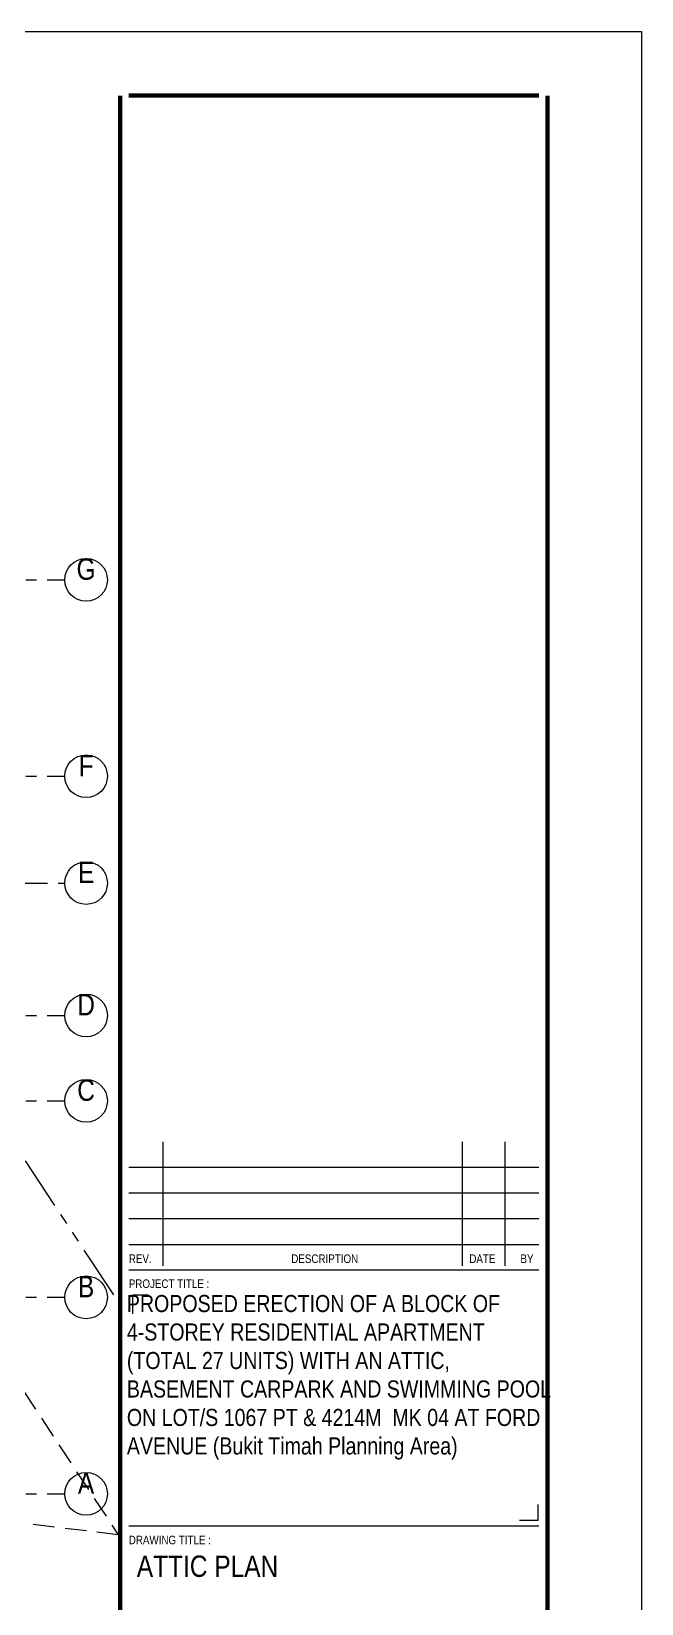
# Model space of a CAD drawing. Extents: x -202 to 81900, y 0 to 57000.
# Drawn here: x 67422 to 81700, y 20191 to 57000 of the extents above; entities that cross this region are included whole.
import ezdxf
from ezdxf.enums import TextEntityAlignment as Align

# ---------------------------------------------------------------- set-up
doc = ezdxf.new("R2010")
doc.units = 0
doc.header["$LTSCALE"] = 1000
doc.header["$MEASUREMENT"] = 0
for name, pattern in [('CENTER', [2, 1.25, -0.25, 0.25, -0.25]), ('DASHED', [0.75, 0.5, -0.25]), ('PHANTOM', [2.5, 1.25, -0.25, 0.25, -0.25, 0.25, -0.25])]:
    doc.linetypes.add(name, pattern=pattern)
doc.layers.get('DEFPOINTS').update_dxf_attribs({"color": 8, "linetype": 'CONTINUOUS'})
for name, color, linetype in [('A-_ANOTGRID_E-', 8, 'CENTER'), ('A-_ANOTSYBL_E-', 7, 'CONTINUOUS'), ('A-_ANOTTBLK_E-', 7, 'CONTINUOUS'), ('A-_DOOR----_E-', 7, 'CONTINUOUS'), ('A-_SITEBNRY_E-', 1, 'PHANTOM'), ('A-_SITESTBK_E-', 1, 'DASHED')]:
    doc.layers.add(name, color=color, linetype=linetype)
doc.styles.add('ARIAL-NARROW', font='ARIALN.TTF')
doc.styles.add('ROMANS', font='romans.shx', dxfattribs={"width": 0.65, "height": 250})

# ---------------------------------------------------------------- blocks, each defined once
blk = doc.blocks.new('SHA10001')
at = {"layer": 'A-_ANOTTBLK_E-', "color": 8}
for p, q in [((705, 310), (705, 281)), ((775, 310), (775, 281)), ((785, 310), (785, 281)), ((793, 304), (697, 304)), ((793, 298), (697, 298)), ((793, 292), (697, 292)), ((697, 286), (793, 286)), ((793, 280), (697, 280)), ((793, 220), (697, 220))]:
    blk.add_line(p, q, dxfattribs=at)
at = {"layer": 'A-_ANOTTBLK_E-', "color": 252, "const_width": 1}
for points in [[(695, 5), (695, 555)], [(697, 555), (793, 555)], [(795, 5), (795, 555)]]:
    blk.add_lwpolyline(points, dxfattribs=at)
at = {"layer": 'DEFPOINTS'}
for p, q in [((697.93, 274.16), (701.59, 274.16)), ((697.93, 269.76), (697.93, 274.16)), ((792.79, 221.44), (792.79, 225.09)), ((788.4, 221.44), (792.79, 221.44))]:
    blk.add_line(p, q, dxfattribs=at)
blk.add_lwpolyline([(0, 0), (0, 570), (817, 570), (817, 0)], close=True, dxfattribs=at)
at = {"layer": 'A-_ANOTSYBL_E-', "insert": (696.55, 274.16), "char_height": 4, "width": 100, "attachment_point": 1, "style": 'ARIAL-NARROW'}
blk.add_mtext('PROPOSED ERECTION OF A BLOCK OF 4-STOREY RESIDENTIAL APARTMENT (TOTAL 27 UNITS) WITH AN ATTIC, BASEMENT CARPARK AND SWIMMING POOL ON LOT/S 1067 PT & 4214M  MK 04 AT FORD AVENUE (Bukit Timah Planning Area)', dxfattribs=at)
at = {"layer": 'A-_ANOTTBLK_E-', "color": 8, "ltscale": 0.3, "style": 'ARIAL-NARROW'}
for s, p in [('REV.', (697, 281.65)), ('DESCRIPTION', (735.03, 281.65)), ('DATE', (776.7, 281.65)), ('BY', (788.66, 281.65))]:
    blk.add_text(s, height=2, dxfattribs=at).set_placement(p)
at = {"layer": 'A-_ANOTTBLK_E-', "color": 8, "style": 'ARIAL-NARROW'}
for s, p in [('PROJECT TITLE :', (697, 275.8)), ('DRAWING TITLE :', (697, 215.8))]:
    blk.add_text(s, height=2, dxfattribs=at).set_placement(p)
at = {"layer": 'A-_ANOTTBLK_E-', "color": 8}
for tag, p, height, style in [('-DWGTTL1-', (698.87, 208.16), 5, 'ARIAL-NARROW'), ('-DWGTTL2-', (698.87, 200.16), 5, 'ARIAL-NARROW'), ('-DWGTTL3-', (698.87, 192.16), 5, 'ARIAL-NARROW'), ('-OWNERSNAME-', (697.85, 167.17), 2, 'ARIAL-NARROW'), ('-ADDRESS-', (697.85, 164.35), 2, 'ARIAL-NARROW'), ('-ADDRESS/POSTCODE-', (697.97, 161.4), 2, 'ARIAL-NARROW'), ('-FREEHOLD-', (747, 156.36), 1.75, 'ROMANS'), ('-SCALE-', (720, 50.65), 2, 'ARIAL-NARROW'), ('-DATE-', (720, 44.75), 2, 'ARIAL-NARROW'), ('-DRAWN-', (720, 38.85), 2, 'ARIAL-NARROW'), ('-CHK-', (720, 32.26), 2, 'ARIAL-NARROW'), ('-DWGNO-', (746.69, 32.5), 3, 'ARIAL-NARROW'), ('-', (786.67, 32.5), 3.5, 'ARIAL-NARROW'), ('-FILENAME-', (720, 26.26), 2, 'ARIAL-NARROW')]:
    blk.add_attdef(tag, p, '', height=height, dxfattribs=dict(at, style=style))
at = {"layer": 'A-_ANOTTBLK_E-', "color": 8, "ltscale": 0.3, "style": 'ARIAL-NARROW'}
blk.add_attdef('-JOBNO-', (747, 44.5), '', height=3.5, dxfattribs=at)

msp = doc.modelspace()

# ---------------------------------------------------------------- linework, layer by layer
at = {"layer": 'A-_ANOTGRID_E-'}
for p, q in [((5790, 44161.38), (68200, 44161.38)), ((5790, 39561.37), (68200, 39561.37)), ((4550, 37061.37), (68200, 37061.37)), ((5790, 33961.37), (68200, 33961.37)), ((5790, 31961.37), (68200, 31961.37)), ((5790, 27361.37), (68200, 27361.37)), ((5790, 22761.37), (68200, 22761.37))]:
    msp.add_line(p, q, dxfattribs=at)
at = {"layer": 'A-_ANOTGRID_E-', "linetype": 'CONTINUOUS'}
for centre in [(68700, 44161.38), (68700, 39561.37), (68700, 37061.37), (68700, 33961.37), (68700, 31961.37), (68700, 27361.37), (68700, 22761.37)]:
    msp.add_circle(centre, 500, dxfattribs=at)
at = {"layer": 'A-_SITEBNRY_E-'}
msp.add_lwpolyline([(6162.39, 29326.98), (-107.02, 40210.29), (50759.07, 55598.55), (69500, 27179.74)], dxfattribs=at)
at = {"layer": 'A-_SITESTBK_E-'}
msp.add_lwpolyline([(47429.4, 21865.01), (18599.97, 22761.37), (8801.43, 39771.04), (49486.31, 52079.23), (69451.7, 21803.63), (61424.43, 22761.37), (47429.4, 21865.01)], close=True, dxfattribs=at)

# ---------------------------------------------------------------- block references
at = {"layer": 'A-_ANOTTBLK_E-'}
ref = msp.add_blockref('SHA10001', (0, 0), dxfattribs=dict(at, xscale=100, yscale=100, zscale=100))
ref.add_attrib('-DWGTTL1-', 'ATTIC PLAN', (69887.4, 20815.67), dxfattribs={"color": 8, "height": 500, "style": 'ARIAL-NARROW'})
at = {"layer": 'A-_DOOR----_E-', "xscale": 100, "yscale": 100, "zscale": 100}
msp.add_blockref('SHA10001', (0, 0), dxfattribs=at)

# ---------------------------------------------------------------- texts
at = {"layer": 'A-_ANOTGRID_E-', "color": 7, "style": 'ARIAL-NARROW'}
for s, p in [('G', (68700, 44161.38)), ('F', (68700, 39561.37)), ('E', (68700, 37061.37)), ('D', (68700, 33961.37)), ('C', (68700, 31961.37)), ('B', (68700, 27361.37)), ('A', (68700, 22761.37))]:
    msp.add_text(s, height=500, dxfattribs=at).set_placement(p, align=Align.CENTER)

doc.saveas('drawing.dxf')
